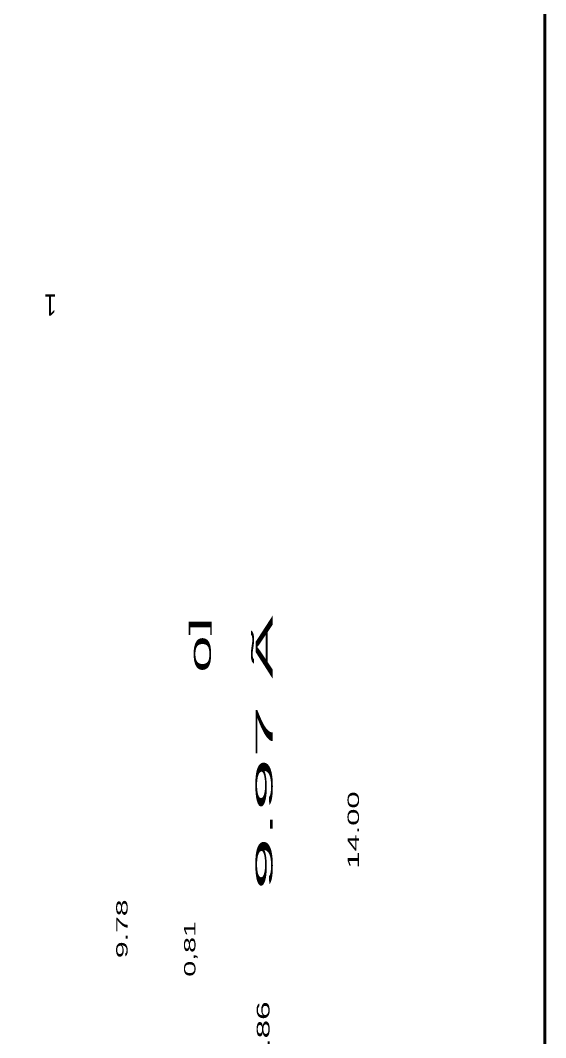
# Model space of a CAD drawing. Header units: millimetres. Extents: x 0 to 150324, y -100295 to 111760.
# Drawn here: x 74829 to 86360, y 55253 to 77572 of the extents above; entities that cross this region are included whole.
import ezdxf
from ezdxf.enums import TextEntityAlignment as Align

# ---------------------------------------------------------------- set-up
doc = ezdxf.new("R2010")
doc.units = ezdxf.units.MM
for name, color, linetype in [('A-PLAN-GRAPHICS', 7, 'Continuous'), ('A-RASTER-UNDERLAY', 8, 'Continuous'), ('A-TEXT-OCR', 3, 'Continuous'), ('SHEET-FRAME', 1, 'Continuous')]:
    doc.layers.add(name, color=color, linetype=linetype)
picture_1 = doc.add_image_def('image1.png', size_in_pixel=(2463, 3095))

msp = doc.modelspace()

# ---------------------------------------------------------------- linework, layer by layer
at = {"layer": 'A-PLAN-GRAPHICS'}
for points in [[(86360, 108272), (86360, 3488), (2980, 3488), (2980, 108272), (44670, 108272)], [(3014, 108238), (3014, 3522), (68343, 3522), (68343, 12260), (86326, 12260), (86326, 108238), (44670, 108238)]]:
    msp.add_lwpolyline(points, close=True, dxfattribs=at)
at = {"layer": 'SHEET-FRAME'}
msp.add_lwpolyline([(0, 0), (86360, 0), (86360, 111760), (0, 111760)], close=True, dxfattribs=at)

# ---------------------------------------------------------------- texts
at = {"layer": 'A-TEXT-OCR'}
for s, height, rotation, p, p2 in [('1', 467, 180, (75624, 71560), (75353, 71560)), ('9.97 Ã', 373.9, 90, (80366, 58488), (80366, 64516)), ('[0', 373.9, 270, (78638, 64482), (78638, 63263)), ('14.00', 249.3, 90, (82262, 58962), (82262, 60655)), ('9.78', 249.3, 90, (77182, 56998), (77182, 58285)), ('0,81', 249.3, 90, (78672, 56591), (78672, 57810)), ('2.86', 280.4, 90, (80298, 54627), (80298, 56049))]:
    msp.add_text(s, height=height, rotation=rotation, dxfattribs=at).set_placement(p, p2, align=Align.FIT)

# ---------------------------------------------------------------- pictures from other files: only their frames are drawn
at = {"layer": 'A-RASTER-UNDERLAY'}
image = msp.add_image(picture_1, insert=(2946, 3488), size_in_units=(83414, 104817), dxfattribs=at)
image.dxf.flags = 9

doc.saveas('drawing.dxf')
